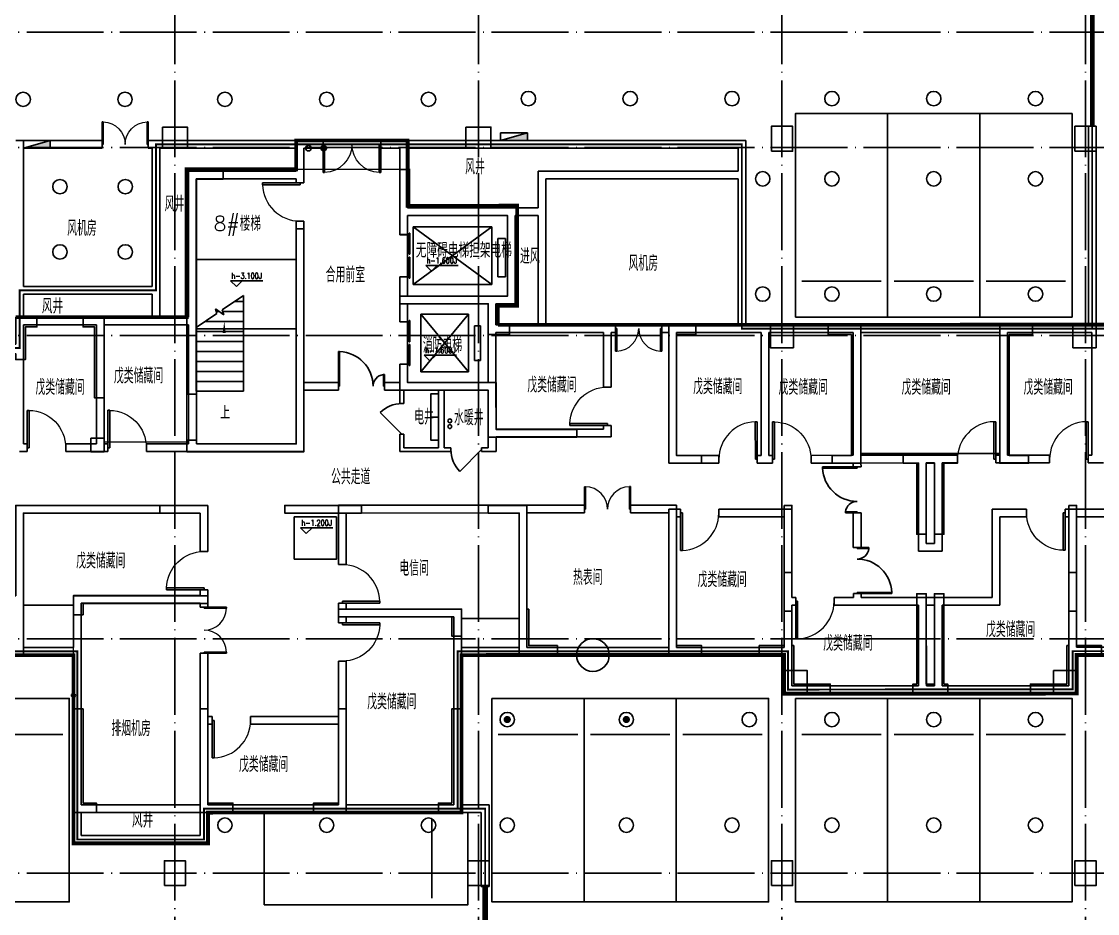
# Model space of a CAD drawing. Extents: x -23309 to 303886, y -33091 to 154511.
# Drawn here: x 40607 to 68613, y 44150 to 67377 of the extents above; entities that cross this region are included whole.
import ezdxf

# ---------------------------------------------------------------- set-up
doc = ezdxf.new("R2010")
doc.units = 0
doc.header["$LTSCALE"] = 1000
doc.header["$MEASUREMENT"] = 0
for name, pattern in [('CONTINOUS', [0]), ('DASH', [0.35, 0.25, -0.1]), ('DOTE', [2.42, 2, -0.2, 0.02, -0.2])]:
    doc.linetypes.add(name, pattern=pattern)
for name, color, linetype in [('COLUMN', 9, 'Continuous'), ('DIM_ELEV', 3, 'Continuous'), ('DIM_SYMB', 3, 'Continuous'), ('DOTE', 1, 'Continuous'), ('EQUIP_喷淋', 7, 'Continuous'), ('EQUIP_消火栓', 1, 'Continuous'), ('EVTR', 2, 'Continuous'), ('Pipe-中', 3, 'Continuous'), ('Pipe-高', 91, 'Continuous'), ('PUB_TEXT', 210, 'Continuous'), ('STAIR', 51, 'Continuous'), ('VPIPE-消防', 1, 'Continuous'), ('WALL', 9, 'Continuous'), ('WINDOW', 4, 'Continuous'), ('下喷', 7, 'Continuous'), ('主楼车库高差线', 6, 'Continuous'), ('住宅楼', 2, 'Continuous'), ('剪力墙闭合区域', 6, 'Continuous'), ('喷淋', 6, 'Continuous'), ('普通机动车位', 135, 'Continuous'), ('暖通', 4, 'Continuous'), ('机动车位车档', 201, 'Continuous'), ('电气', 3, 'Continuous'), ('防火分区', 7, 'Continuous'), ('防火卷帘', 1, 'Continuous'), ('集水坑', 42, 'CONTINOUS')]:
    doc.layers.add(name, color=color, linetype=linetype)
doc.styles.add('_TCH_DIM', font='SIMPLEX', dxfattribs={"bigfont": 'GBCBIG'})
doc.styles.add('_TCH_WINDOW', font='SIMPLEX', dxfattribs={"height": 3.5, "bigfont": 'GBCBIG'})
doc.styles.add('HNSJY', font='simplex.shx', dxfattribs={"width": 0.8, "bigfont": 'gbcbig.shx'})

# ---------------------------------------------------------------- blocks, each defined once
blk = doc.blocks.new('$DorLib2D$00000002')
for p, q in [((-0.5, 0), (-0.5, 0.4875)), ((-0.475, 0.4875), (-0.5, 0.4875)), ((-0.475, 0), (-0.475, 0.4875)), ((0.475, 0), (0.475, 0.4875)), ((0.475, 0.4875), (0.5, 0.4875)), ((0.5, 0), (0.5, 0.4875)), ((-0.5, 0), (-0.475, 0)), ((0.5, 0), (0.475, 0))]:
    blk.add_line(p, q)
at = {"lineweight": 13}
for centre, start, end in [((-0.4875, 0), 0, 88.53072), ((0.4875, 0), 91.46928, 180)]:
    blk.add_arc(centre, 0.4875, start, end, dxfattribs=at)
blk = doc.blocks.new('$DorLib2D$00000001')
for p, q in [((0.45, 0.975), (0.5, 0.975)), ((0.45, 0), (0.45, 0.975)), ((0.5, 0), (0.5, 0.975)), ((0.5, 0), (0.45, 0))]:
    blk.add_line(p, q)
at = {"lineweight": 13}
blk.add_arc((0.475, 0), 0.975, 91.4693, 180, dxfattribs=at)
blk = doc.blocks.new('$DorLib2D$00000127')
at = {"color": 0, "linetype": 'Continuous'}
for p, q in [((-0.033, 0.795), (-0.533, 0.795)), ((-0.533, 0.795), (-0.533, 0.69)), ((-0.033, 0.795), (-0.033, 0.69)), ((0.033, 0.795), (0.033, 0.69)), ((0.533, 0.795), (0.033, 0.795)), ((0.533, 0.795), (0.533, 0.69)), ((-0.033, 0.69), (-0.533, 0.69)), ((0.533, 0.69), (0.033, 0.69)), ((0.5, 0.5), (-0.5, 0.5))]:
    blk.add_line(p, q, dxfattribs=at)
blk = doc.blocks.new('$DorLib2D$00000225')
at = {"color": 0}
for p, q in [((0.475, -0.001), (0.475, 0.752)), ((0.475, 0.752), (0.5, 0.752)), ((0.5, -0.001), (0.5, 0.752)), ((-0.5, 0), (-0.5, 0.252)), ((-0.475, 0.252), (-0.5, 0.252)), ((-0.475, 0), (-0.475, 0.252)), ((-0.475, 0), (-0.5, 0)), ((0.475, -0.001), (0.5, -0.001))]:
    blk.add_line(p, q, dxfattribs=at)
for centre, radius, start, end in [((0.505, -0.002), 0.755, 92.2493, 179.7238), ((-0.501, 0.003), 0.251, 359.7899, 84.0974)]:
    blk.add_arc(centre, radius, start, end, dxfattribs=at)
blk = doc.blocks.new('$DorLib2D$00000114')
at = {"color": 0}
blk.add_line((0.5, 0), (-0.207, 0.707), dxfattribs=at)
blk.add_arc((0.5, 0), 1, 135, 180, dxfattribs=at)
blk = doc.blocks.new('sdfasgsdfhgfsdh')
at = {"layer": 'STAIR'}
for p, q in [((529292, 112308), (528737, 111932)), ((529292, 109812), (529292, 112308)), ((529062, 112152), (529292, 112152)), ((528605, 111842), (528067, 111476)), ((528782, 111804), (528564, 111961)), ((528564, 111961), (528605, 111842)), ((528588, 111892), (528660, 111892)), ((528737, 111932), (528782, 111804)), ((528751, 111892), (529292, 111892)), ((528067, 109812), (528067, 111476)), ((528297, 111632), (529292, 111632)), ((528067, 111372), (529292, 111372)), ((528067, 111112), (529292, 111112)), ((528067, 110852), (529292, 110852)), ((528067, 110592), (529292, 110592)), ((528067, 110332), (529292, 110332)), ((528067, 110072), (529292, 110072)), ((528067, 109812), (529292, 109812)), ((529242, 109812), (529292, 109812))]:
    blk.add_line(p, q, dxfattribs=at)
blk = doc.blocks.new('$DorLib2D$00000213')
at = {"color": 0, "linetype": 'DASH', "const_width": 0.02}
blk.add_lwpolyline([(0.5, 0), (-0.5, 0)], dxfattribs=at)
blk = doc.blocks.new('7#住宅楼')
at = {"layer": '住宅楼', "ltscale": 2, "const_width": 100}
for points in [[(32393578, -2917477), (32393578, -2917477), (32393578, -2916977), (32394078, -2916976), (32394078, -2914376), (32391228, -2914377), (32391227, -2912676), (32388327, -2912676), (32388328, -2913427), (32385478, -2913428), (32385478, -2917278), (32381028, -2917279)], [(32373730, -2926080), (32382530, -2926078), (32382530, -2930978), (32386031, -2930978), (32386031, -2930178), (32392630, -2930177), (32392630, -2926077), (32401030, -2926075), (32401029, -2927081), (32408640, -2927079), (32408640, -2926074), (32416840, -2926074)], [(32416938, -2917473), (32393578, -2917477), (32393578, -2917477)]]:
    blk.add_lwpolyline(points, dxfattribs=at)
blk = doc.blocks.new('hdfjfkjlkjlgh')
at = {"layer": '普通机动车位'}
blk.add_lwpolyline([(22002093, -3456003), (22004493, -3456003), (22004493, -3461303), (22002093, -3461303)], close=True, dxfattribs=at)
at = {"layer": '机动车位车档'}
blk.add_line((22004326, -3456940), (22002260, -3456940), dxfattribs=at)
blk = doc.blocks.new('第二防火分区')
at = {"layer": '防火分区', "color": 6, "ltscale": 5, "const_width": 50}
for points in [[(32393246, -2943605), (32393246, -2930077), (32392530, -2930077), (32392530, -2925978), (32394228, -2925978), (32394228, -2925978), (32401127, -2925978), (32401130, -2926975), (32408540, -2926966), (32408540, -2925975), (32415438, -2925978)], [(32417038, -2917578), (32409046, -2917578), (32409046, -2874175)]]:
    blk.add_lwpolyline(points, dxfattribs=at)
blk = doc.blocks.new('第三防火分区')
at = {"layer": '防火分区', "const_width": 50}
blk.add_lwpolyline([(32369097, -2926980), (32373628, -2926980), (32373628, -2925978), (32382629, -2925980), (32382629, -2930879), (32385929, -2930879), (32385929, -2930078), (32393246, -2930077), (32393246, -2948906), (32409047, -2948906), (32409047, -2943506), (32440472, -2943506), (32440472, -2941606), (32452972, -2941606), (32452972, -2943306), (32452122, -2943306), (32452122, -2945606), (32452972, -2945606), (32452972, -2949256), (32482072, -2949256)], dxfattribs=at)
blk = doc.blocks.new('第一防火分区')
at = {"layer": '防火分区', "color": 3, "ltscale": 5, "const_width": 50}
blk.add_lwpolyline([(32361222, -2923806), (32369729, -2923806), (32369729, -2919880), (32371028, -2919880), (32371028, -2917578), (32374028, -2917580), (32374028, -2918078), (32381127, -2918078), (32381127, -2916578), (32384678, -2916578), (32384678, -2912778), (32399927, -2912778), (32399928, -2917576), (32402928, -2917575), (32402928, -2917578), (32406738, -2917578), (32406738, -2917578), (32409046, -2917578), (32409046, -2874175)], dxfattribs=at)
blk = doc.blocks.new('$TwtSys$00000125')
blk.add_circle((0, 0, 0), 1)
blk = doc.blocks.new('$TwtSys$00000128')
at = {"const_width": 0.5, "elevation": 0}
blk.add_lwpolyline([(0.25, 0, 1), (-0.25, 0, 1)], format="xyb", close=True, dxfattribs=at)
blk.add_circle((0, 0, 0), 1)
blk = doc.blocks.new('$TwtSys$00000434')
for p, q in [((-0.5, 0.5), (-0.5, -0.5)), ((-0.5, -0.5), (0.5, 0.5)), ((0.5, 0.5), (-0.5, 0.5)), ((0.5, -0.5), (0.5, 0.5)), ((-0.5, -0.5), (0.5, -0.5))]:
    blk.add_line(p, q)
blk.add_solid([(0.5, -0.5), (0.5, 0.5), (-0.5, -0.5)])
blk = doc.blocks.new('主楼各辅助点位')
at = {"layer": '喷淋'}
blk.add_circle((524868, 101894), 50, dxfattribs=at)
blk = doc.blocks.new('始端箱-336kW')
at = {"layer": '电气'}
blk.add_lwpolyline([(0, 300), (0, -300), (-200, -300), (-200, 300)], close=True, dxfattribs=at)
blk = doc.blocks.new('始端箱-392kW')
at = {"layer": '电气'}
blk.add_lwpolyline([(0, 300), (0, -300), (-200, -300), (-200, 300)], close=True, dxfattribs=at)

msp = doc.modelspace()

# ---------------------------------------------------------------- linework, layer by layer
at = {"layer": 'COLUMN', "color": 3, "ltscale": 5}
for points in [[(44275, 64627.9), (44275, 64077.9), (44925, 64077.9), (44925, 64627.9)], [(52175, 64627.9), (52175, 64077.9), (52825, 64077.9), (52825, 64627.9)], [(60125, 64000.2), (60675, 64000.2), (60675, 64650.2), (60125, 64650.2)], [(68025, 64000.2), (68575, 64000.2), (68575, 64650.2), (68025, 64650.2)], [(60099.9, 59481.5), (60700, 59481.5), (60700, 58881.6), (60099.9, 58881.6)], [(67974.9, 59481.5), (68575, 59481.5), (68575, 58881.6), (67974.9, 58881.6)], [(42407.3, 56525.6), (42757.3, 56525.6), (42757.3, 56175.6), (42407.3, 56175.6)], [(60457.7, 50475.2), (61057.8, 50475.2), (61057.8, 49875.2), (60457.7, 49875.2)], [(67467.7, 50476.3), (68067.8, 50476.3), (68067.8, 49876.3), (67467.7, 49876.3)], [(44325, 44875.2), (44875, 44875.2), (44875, 45525.2), (44325, 45525.2)], [(52225, 44875.2), (52775, 44875.2), (52775, 45525.2), (52225, 45525.2)], [(60125, 44875.2), (60675, 44875.2), (60675, 45525.2), (60125, 45525.2)], [(68025, 44875.2), (68575, 44875.2), (68575, 45525.2), (68025, 45525.2)]]:
    msp.add_lwpolyline(points, close=True, dxfattribs=at)
at = {"layer": 'DIM_ELEV'}
for p, q in [((51278, 60877.6), (51128, 61027.6)), ((51128, 61027.6), (51968, 61027.6)), ((51278, 60877.6), (51428, 61027.6)), ((46198.4, 60478.3), (46048.4, 60628.3)), ((46048.4, 60628.3), (46888.4, 60628.3)), ((46198.4, 60478.3), (46348.4, 60628.3)), ((51237.7, 58539.2, -6.9), (51087.7, 58689.2, -6.9)), ((51087.7, 58689.2, -6.9), (51927.7, 58689.2, -6.9)), ((51237.7, 58539.2, -6.9), (51387.7, 58689.2, -6.9)), ((48020, 54045.6), (47870, 54195.6)), ((47870, 54195.6), (48710, 54195.6)), ((48020, 54045.6), (48170, 54195.6))]:
    msp.add_line(p, q, dxfattribs=at)
at = {"layer": 'DIM_SYMB'}
msp.add_lwpolyline([(45884.5, 57482.8, 0, 0, 0), (45884.5, 59567.6, 0, 80, 0), (45884.5, 59267.6, 0, 0, 0)], format="xyseb", dxfattribs=at)
at = {"layer": 'DOTE', "linetype": 'DOTE'}
for p, q in [((44600, 136025.4), (44600, -12369.1)), ((52500, 136025.4), (52500, -12369.1)), ((60400, 136025.4), (60400, -12369.1)), ((68300, 136025.4), (68300, -12369.1)), ((267803.3, 67100), (-4883.6, 67100)), ((267803.3, 64100), (-4883.6, 64100)), ((267803.3, 59200), (-4883.6, 59200)), ((267803.3, 51300), (-4883.6, 51300)), ((267803.3, 45200), (-4883.6, 45200))]:
    msp.add_line(p, q, dxfattribs=at)
at = {"layer": 'EVTR'}
for p, q in [((52851.2, 62029.1), (50801.3, 62028.8)), ((50801.3, 62028.8), (50801.5, 60528.8)), ((50801.3, 62028.8), (52851.4, 60529.1)), ((52851.2, 62029.1), (50801.5, 60528.8)), ((52851.2, 62029.1), (52851.4, 60529.1)), ((53201.2, 61729.2), (53001.2, 61729.2)), ((53001.2, 61729.2), (53001.4, 60729.2)), ((53201.4, 60729.2), (53201.2, 61729.2)), ((50801.5, 60528.8), (52851.4, 60529.1)), ((53001.4, 60729.2), (53201.4, 60729.2)), ((51001.6, 59753.8, -6.9), (52241.6, 59754, -6.9)), ((51001.9, 58253.8, -6.9), (51001.6, 59753.8, -6.9)), ((52241.9, 58254, -6.9), (51001.6, 59753.8, -6.9)), ((51001.9, 58253.8, -6.9), (52241.6, 59754, -6.9)), ((52241.6, 59754, -6.9), (52241.9, 58254, -6.9)), ((52396.8, 58554.1, -6.9), (52396.7, 59454.1, -6.9)), ((52396.7, 59454.1, -6.9), (52551.7, 59454.1, -6.9)), ((52551.7, 59454.1, -6.9), (52551.8, 58554.1, -6.9)), ((52551.8, 58554.1, -6.9), (52396.8, 58554.1, -6.9)), ((52241.9, 58254, -6.9), (51001.9, 58253.8, -6.9))]:
    msp.add_line(p, q, dxfattribs=at)
at = {"layer": 'Pipe-中', "color": 3, "linetype": 'Continuous'}
msp.add_circle((51755.8, 56979.2), 50, dxfattribs=at)
at = {"layer": 'Pipe-高', "linetype": 'Continuous'}
msp.add_circle((51755.8, 56829.2), 50, dxfattribs=at)
at = {"layer": 'VPIPE-消防', "color": 14}
for centre in [(48075.8, 64078.4), (48473.2, 64078.2)]:
    msp.add_circle(centre, 70, dxfattribs=at)
at = {"layer": 'WALL'}
for p, q in [((68575, 64650.2), (68375, 64650.2)), ((68375, 64650.2), (68375, 59477.8)), ((68575, 59477.8), (68575, 64650.2)), ((42705.9, 64277.5), (40455.9, 64277.2)), ((42706, 64077.5), (42705.9, 64277.5)), ((44105.9, 64277.8), (43905.9, 64277.7)), ((43905.9, 64277.7), (43906, 64077.7)), ((47855.9, 64278.3), (44105.9, 64277.8)), ((48456, 64278.4), (47855.9, 64278.3)), ((48456, 64078.4), (48456, 64278.4)), ((50555.9, 64278.8), (49956, 64278.7)), ((49956, 64278.7), (49956, 64078.7)), ((59455.9, 64280.2), (50555.9, 64278.8)), ((59456.1, 63380.2), (59455.9, 64280.2)), ((40656, 64077.2), (42706, 64077.5)), ((40656.5, 60477.2), (40656, 64077.2)), ((43906, 64077.7), (44006, 64077.7)), ((44006.5, 60477.7), (44006, 64077.7)), ((47756, 64078.3), (44206, 64077.8)), ((44206.5, 60377.8), (44206, 64077.8)), ((47756, 63478.3), (47756, 64078.3)), ((47956, 64078.4), (48456, 64078.4)), ((47956.1, 63378.4), (47956, 64078.4)), ((49956, 64078.7), (50456, 64078.8)), ((50456, 64078.8), (50456.2, 62428.8)), ((59256, 64080.1), (50656, 64078.8)), ((50656, 64078.8), (50656.2, 62528.8)), ((59256, 63480.1), (59256, 64080.1)), ((47756, 63478.3), (44956, 63477.9)), ((44956, 63477.9), (44956.6, 59677.9)), ((47956.1, 63178.4), (47956.1, 63378.4)), ((59256, 63480.1), (54056, 63479.3)), ((54056.2, 62529.3), (54056, 63479.3)), ((59456.7, 59480.2), (59456.1, 63380.2)), ((47756.1, 63278.3), (45156.1, 63277.9)), ((45156.1, 63277.9), (45156.7, 59577.9)), ((47756.1, 63278.3), (47756.1, 63178.3)), ((47756.1, 63178.3), (47956.1, 63178.4)), ((59256.1, 63280.1), (54256.1, 63279.3)), ((54256.2, 62429.3), (54256.1, 63279.3)), ((59256.7, 59480.1), (59256.1, 63280.1)), ((53356.2, 62529.2), (50656.2, 62528.8)), ((54056.2, 62529.3), (53356.2, 62529.2)), ((47956.3, 62178.4), (47756.3, 62178.3)), ((47756.3, 62178.3), (47756.9, 57878.3)), ((47956.9, 57978.4), (47956.3, 62178.4)), ((50456.2, 62428.8), (50456.3, 61828.8)), ((53256.2, 62329.2), (50656.2, 62328.8)), ((50656.3, 61828.8), (50656.2, 62328.8)), ((53256.6, 60229.2), (53256.2, 62329.2)), ((54056.2, 62329.3), (53456.2, 62329.2)), ((53456.6, 60029.2), (53456.2, 62329.2)), ((54056.7, 59479.3), (54056.2, 62329.3)), ((54256.7, 59479.3), (54256.2, 62429.3)), ((50456.3, 61828.8), (50656.3, 61828.8)), ((50656.5, 60728.8), (50456.5, 60728.8)), ((50456.5, 60728.8), (50456.6, 60128.8)), ((50656.6, 60228.8), (50656.5, 60728.8)), ((44006.5, 60477.7), (40656.5, 60477.2)), ((44006.6, 60277.7), (40656.6, 60277.2)), ((40656.6, 59677.2), (40656.6, 60277.2)), ((44006.6, 59677.7), (44006.6, 60277.7)), ((44206.6, 59677.8), (44206.5, 60377.8)), ((50656.6, 60228.8), (52856.6, 60229.1)), ((52856.6, 60229.1), (53256.6, 60229.2)), ((50456.6, 60128.8), (50456.7, 59553.8)), ((50656.6, 60028.8), (52756.6, 60029.1)), ((50656.7, 59553.8), (50656.6, 60028.8)), ((52756.7, 59379.1), (52756.6, 60029.1)), ((52956.6, 60029.1), (53456.6, 60029.2)), ((52956.7, 59479.1), (52956.6, 60029.1)), ((42656.6, 59677.5), (40656.6, 59677.2)), ((44006.6, 59677.7), (42656.6, 59677.5)), ((44956.6, 59677.9), (44206.6, 59677.8)), ((42556.7, 59477.5), (40656.7, 59477.2)), ((40656.7, 59477.2), (40656.8, 58877.2)), ((42557.2, 56377.5), (42556.7, 59477.5)), ((44106.7, 59477.8), (42756.7, 59477.5)), ((42757.2, 56377.5), (42756.7, 59477.5)), ((44956.7, 59477.9), (44106.7, 59477.8)), ((44956.7, 59477.9), (44957.2, 56377.9)), ((45156.7, 59577.9), (45157.2, 56377.9)), ((50456.7, 59553.8), (50656.7, 59553.8)), ((52756.9, 57979.1), (52756.7, 59379.1)), ((54056.7, 59479.3), (52956.7, 59479.1)), ((55856.7, 59479.6), (54256.7, 59479.3)), ((56070.8, 59479.6), (55856.7, 59479.6)), ((56070.9, 59279.6), (56070.8, 59479.6)), ((57556.7, 59479.9), (57270.8, 59479.8)), ((57270.8, 59479.8), (57270.9, 59279.8)), ((59256.7, 59480.1), (57556.7, 59479.9)), ((59956.4, 59480.2), (59456.7, 59480.2)), ((62456.7, 59480.6), (59956.4, 59480.2)), ((62456.2, 59480.6), (66066.7, 59481.2)), ((68575, 59481.6), (66066.7, 59481.2)), ((70966.7, 59482), (68575, 59481.6)), ((54156.7, 59279.3), (52956.7, 59279.1)), ((52956.9, 57879.1), (52956.7, 59279.1)), ((55756.7, 59279.6), (54156.7, 59279.3)), ((55756.7, 59279.6), (55756.9, 57859.3)), ((55956.7, 59279.6), (56070.9, 59279.6)), ((55956.9, 57859.3), (55956.7, 59279.6)), ((57270.9, 59279.8), (57456.7, 59279.9)), ((57457.2, 55879.9), (57456.7, 59279.9)), ((59356.7, 59280.2), (57656.7, 59279.9)), ((57657.2, 56079.9), (57656.7, 59279.9)), ((59856.5, 59280.2), (59356.7, 59280.2)), ((59857, 56080.2), (59856.5, 59280.2)), ((62256.7, 59280.6), (60056.5, 59280.3)), ((60057, 56080.3), (60056.5, 59280.3)), ((62256.7, 59280.6), (62257.2, 56080.6)), ((62456.7, 59280.6), (66066.7, 59281.2)), ((62456.7, 59280.6), (62457.2, 56080.6)), ((66067.2, 56081.2), (66066.7, 59281.2)), ((68467, 59281.6), (66266.7, 59281.2)), ((66267.2, 56081.2), (66266.7, 59281.2)), ((68467.5, 56081.6), (68467, 59281.6)), ((40656.8, 58877.2), (40657.2, 56377.2)), ((50656.8, 58453.8), (50456.8, 58453.8)), ((50456.8, 58453.8), (50456.9, 57978.8)), ((50656.9, 57978.8), (50656.8, 58453.8)), ((48857.2, 57978.5), (47956.9, 57978.4)), ((48857.3, 57778.5), (48857.2, 57978.5)), ((50456.9, 57978.8), (50057.2, 57978.7)), ((50057.2, 57978.7), (50057.3, 57778.7)), ((50656.9, 57978.8), (51606.9, 57978.9)), ((51606.9, 57978.9), (52756.9, 57979.1)), ((47757.2, 56378.3), (47756.9, 57878.3)), ((47956.9, 57778.4), (48857.3, 57778.5)), ((47957.2, 56178.4), (47956.9, 57778.4)), ((50057.3, 57778.7), (50456.9, 57778.8)), ((50456.9, 57778.8), (50457, 57428.7)), ((50556.9, 57778.8), (51456.9, 57778.9)), ((50557, 57428.8), (50556.9, 57778.8)), ((51456.9, 57778.9), (51457.2, 56278.9)), ((51606.9, 57778.9), (52756.9, 57779.1)), ((51606.9, 57778.9), (51607.2, 56278.9)), ((52757.1, 56659.1), (52756.9, 57779.1)), ((52957.1, 56759.1), (52956.9, 57879.1)), ((55756.9, 57859.3), (55956.9, 57859.3)), ((50457, 57428.7), (50557, 57428.8)), ((55957.1, 56859.3), (55757.1, 56859.3)), ((55757.1, 56859.3), (55757.1, 56759.6)), ((55957.1, 56559.6), (55957.1, 56859.3)), ((50557.1, 56628.8), (50457.1, 56628.7)), ((50457.1, 56628.7), (50457.2, 56178.8)), ((50557.2, 56278.8), (50557.1, 56628.8)), ((52757.2, 56279.1), (52757.1, 56659.1)), ((55757.1, 56759.6), (52957.1, 56759.1)), ((40757.2, 56377.2), (40657.2, 56377.2)), ((40757.2, 56177.2), (40757.2, 56377.2)), ((42557.2, 56377.5), (41757.2, 56377.4)), ((41757.2, 56377.4), (41757.2, 56177.4)), ((42857.2, 56377.6), (42757.2, 56377.5)), ((42857.2, 56177.6), (42857.2, 56377.6)), ((44957.2, 56377.9), (43857.2, 56377.7)), ((43857.2, 56377.7), (43857.2, 56177.7)), ((45157.2, 56377.9), (47757.2, 56378.3)), ((55957.1, 56559.6), (52957.1, 56559.1)), ((52957.2, 56179.1), (52957.1, 56559.1)), ((40557.2, 56177.2), (40757.2, 56177.2)), ((41757.2, 56177.4), (42657.2, 56177.5)), ((42657.2, 56177.5), (42857.2, 56177.6)), ((43857.2, 56177.7), (45057.2, 56177.9)), ((45057.2, 56177.9), (47957.2, 56178.4)), ((50457.2, 56178.8), (51607.2, 56178.9)), ((50557.2, 56278.8), (51457.2, 56278.9)), ((51782.2, 56279), (51607.2, 56278.9)), ((51607.2, 56178.9), (51782.2, 56179)), ((51782.2, 56179), (51782.2, 56279)), ((52757.2, 56279.1), (52582.2, 56279.1)), ((52582.2, 56279.1), (52582.2, 56179.1)), ((52582.2, 56179.1), (52957.2, 56179.1)), ((58757, 56080.1), (57657.2, 56079.9)), ((58757, 55880.1), (58757, 56080.1)), ((59857, 56080.2), (59757, 56080.2)), ((59757, 56080.2), (59757, 55880.2)), ((60157, 56080.3), (60057, 56080.3)), ((60157, 55880.3), (60157, 56080.3)), ((62257.2, 56080.6), (61157, 56080.4)), ((61157, 56080.4), (61157, 55880.4)), ((62457.2, 56080.6), (64057.2, 56080.9)), ((64057.2, 56080.9), (64467.2, 56081)), ((64967.2, 56081), (64467.2, 56081)), ((64967.2, 55881), (64967.2, 56081)), ((66067.2, 56081.2), (65967.2, 56081.2)), ((65967.2, 56081.2), (65967.2, 55881.2)), ((67367.5, 56081.4), (66267.2, 56081.2)), ((67367.5, 55881.4), (67367.5, 56081.4)), ((68467.5, 56081.6), (68367.5, 56081.6)), ((68367.5, 56081.6), (68367.5, 55881.6)), ((57457.2, 55879.9), (58757, 55880.1)), ((59757, 55880.2), (59957, 55880.2)), ((59957, 55880.2), (60157, 55880.3)), ((61157, 55880.4), (62257.2, 55880.6)), ((62257.2, 55880.6), (62257.3, 55780.6)), ((62257.3, 55780.6), (62457.3, 55780.6)), ((62457.2, 55880.6), (63957.2, 55880.9)), ((62457.3, 55780.6), (62457.2, 55880.6)), ((63957.2, 55880.9), (63957.6, 53580.9)), ((64157.2, 55880.9), (64157.6, 53780.9)), ((64157.2, 55880.9), (64367.2, 55880.9)), ((64367.2, 55880.9), (64367.6, 53780.9)), ((64567.2, 55881), (64567.6, 53581)), ((64567.2, 55881), (64967.2, 55881)), ((65967.2, 55881.2), (66167.2, 55881.2)), ((66167.2, 55881.2), (67367.5, 55881.4)), ((68367.5, 55881.6), (68567.5, 55881.6)), ((68567.5, 55881.6), (68767.5, 55881.6)), ((40457.4, 54777.2), (45457.4, 54778)), ((45457.6, 53578), (45457.4, 54778)), ((53657.4, 54779.3), (48857.4, 54778.5)), ((48857.4, 54778.5), (48857.7, 53233.5)), ((55257.9, 54779.5), (53657.4, 54779.3)), ((55257.9, 54579.5), (55257.9, 54779.5)), ((57657.4, 54779.9), (56457.9, 54779.7)), ((56457.9, 54779.7), (56457.9, 54579.7)), ((57657.4, 54679.9), (57657.4, 54779.9)), ((57757.4, 54679.9), (57657.4, 54679.9)), ((57757.5, 54479.9), (57757.4, 54679.9)), ((60657.4, 54680.4), (58757.4, 54680.1)), ((58757.4, 54680.1), (58757.5, 54480.1)), ((60657.4, 54680.4), (60657.8, 52380.4)), ((66767.4, 54681.8), (65867.4, 54681.7)), ((65867.8, 52381.2), (65867.4, 54681.7)), ((66767.5, 54481.8), (66767.4, 54681.8)), ((67967.4, 54682), (67767.4, 54682)), ((67767.4, 54682), (67767.5, 54482)), ((69767.4, 54682.3), (67967.4, 54682)), ((40657.4, 54577.2), (45257.4, 54577.9)), ((40657.5, 54477.2), (40657.4, 54577.2)), ((40658, 51077.2), (40657.5, 54477.2)), ((45257.4, 54577.9), (45257.6, 53577.9)), ((53557.4, 54579.2), (49057.4, 54578.5)), ((49057.7, 53233.5), (49057.4, 54578.5)), ((53558, 51079.2), (53557.4, 54579.2)), ((53757.4, 54579.3), (55257.9, 54579.5)), ((53758, 51079.3), (53757.4, 54579.3)), ((56457.9, 54579.7), (57457.4, 54579.9)), ((57458, 51079.9), (57457.4, 54579.9)), ((57657.5, 54479.9), (57757.5, 54479.9)), ((57658, 51079.9), (57657.5, 54479.9)), ((58757.5, 54480.1), (60457.5, 54480.3)), ((60457.5, 54480.3), (60457.8, 52280.3)), ((62457.4, 54580.6), (62257.4, 54580.6)), ((62257.4, 54580.6), (62257.6, 53680.6)), ((62457.6, 53680.6), (62457.4, 54580.6)), ((66067.5, 54481.7), (66767.5, 54481.8)), ((66067.8, 52181.2), (66067.5, 54481.7)), ((67767.5, 54482), (67867.5, 54482)), ((67867.5, 54482), (67868, 50981.5)), ((68067.5, 54482), (69767.5, 54482.3)), ((68067.5, 54482), (68068, 51081.5)), ((64367.6, 53780.9), (64157.6, 53780.9)), ((45257.6, 53577.9), (45457.6, 53578)), ((62257.6, 53680.6), (62457.6, 53680.6)), ((64567.6, 53581), (63957.6, 53580.9)), ((48857.7, 53233.5), (49057.7, 53233.5)), ((45257.8, 52427.9), (41957.8, 52427.4)), ((41958, 51077.4), (41957.8, 52427.4)), ((45457.8, 52578), (45257.8, 52577.9)), ((45257.8, 52577.9), (45257.8, 52427.9)), ((45457.8, 52328), (45457.8, 52578)), ((60757.8, 52380.4), (60657.8, 52380.4)), ((60757.8, 52180.4), (60757.8, 52380.4)), ((62257.8, 52380.6), (61757.8, 52380.5)), ((61757.8, 52380.5), (61757.8, 52180.5)), ((62457.8, 52480.6), (62257.8, 52480.6)), ((62257.8, 52480.6), (62257.8, 52380.6)), ((62457.8, 52380.6), (62457.8, 52480.6)), ((64057.8, 52380.9), (62457.8, 52380.6)), ((64467.8, 52381), (64057.8, 52380.9)), ((65867.8, 52381.2), (64467.8, 52381)), ((45257.8, 52227.9), (42157.8, 52227.4)), ((42158, 50977.4), (42157.8, 52227.4)), ((45257.8, 52227.9), (45257.8, 52127.4)), ((45257.8, 52127.4), (45457.8, 52127.5)), ((45457.8, 52127.5), (45457.8, 52328)), ((49057.8, 52233.5), (48857.8, 52233.5)), ((48857.8, 52233.5), (48857.9, 51978.5)), ((49057.8, 52078.5), (49057.8, 52233.5)), ((60457.8, 52280.3), (60458, 51080.3)), ((60657.8, 52180.4), (60757.8, 52180.4)), ((60657.8, 52180.4), (60658, 50980.4)), ((61757.8, 52180.5), (62357.8, 52180.6)), ((63957.8, 52180.9), (62357.8, 52180.6)), ((63957.8, 52180.9), (63958.2, 50080.9)), ((64367.8, 52180.9), (64157.8, 52180.9)), ((64157.8, 52180.9), (64158.2, 50080.9)), ((64367.8, 52180.9), (64368.2, 50080.9)), ((66067.8, 52181.2), (64567.8, 52181)), ((64567.8, 52181), (64568.2, 50081)), ((48857.9, 51978.5), (48857.9, 51720.6)), ((52057.8, 52079), (49057.8, 52078.5)), ((51857.9, 51879), (49057.9, 51878.5)), ((49057.9, 51720.6), (49057.9, 51878.5)), ((51858, 50979), (51857.9, 51879)), ((52058, 51079), (52057.8, 52079)), ((48857.9, 51720.6), (49057.9, 51720.6)), ((41958, 51077.4), (40658, 51077.2)), ((42158.6, 46977.4), (42158, 50977.4)), ((51858.6, 46979), (51858, 50979)), ((53558, 51079.2), (52058, 51079)), ((57458, 51079.9), (53758, 51079.3)), ((60458, 51080.3), (57658, 51079.9)), ((60658, 50980.4), (60658.2, 50080.4)), ((67868, 50981.5), (67868.2, 50081.5)), ((70868, 51082), (68068, 51081.5)), ((41958, 50877.4), (40558, 50877.2)), ((41958.7, 46777.4), (41958, 50877.4)), ((45458, 50927.5), (45258, 50927.4)), ((45258, 50927.4), (45258.3, 49177.9)), ((45458.3, 49278), (45458, 50927.5)), ((49058.1, 50720.6), (48858.1, 50720.6)), ((48858.1, 50720.6), (48858.3, 49278.5)), ((49058.3, 49178.5), (49058.1, 50720.6)), ((53658, 50879.3), (52058, 50879)), ((52058.7, 46779), (52058, 50879)), ((57558, 50879.9), (53658, 50879.3)), ((60458, 50880.3), (57558, 50879.9)), ((60458, 50880.3), (60458.2, 49880.3)), ((70968, 50882), (68068, 50881.5)), ((68068, 50881.5), (68068.2, 49881.5)), ((64058.2, 49880.9), (60458.2, 49880.3)), ((63958.2, 50080.9), (60658.2, 50080.4)), ((64468.2, 49881), (64058.2, 49880.9)), ((64368.2, 50080.9), (64158.2, 50080.9)), ((68068.2, 49881.5), (64468.2, 49881)), ((67868.2, 50081.5), (64568.2, 50081)), ((45258.3, 49177.9), (45258.6, 46977.9)), ((45567.8, 49278), (45458.3, 49278)), ((45458.3, 49078), (45567.8, 49078)), ((45458.3, 49078), (45458.6, 46978)), ((45567.8, 49078), (45567.8, 49278)), ((48858.3, 49278.5), (46567.8, 49278.1)), ((46567.8, 49278.1), (46567.8, 49078.1)), ((46567.8, 49078.1), (48858.3, 49078.5)), ((48858.3, 49078.5), (48858.6, 46978.5)), ((49058.3, 49178.5), (49058.6, 46978.5)), ((45358.7, 46778), (41958.7, 46777.4)), ((41958.8, 45977.4), (41958.7, 46777.4)), ((45258.6, 46977.9), (42158.6, 46977.4)), ((42158.8, 46177.4), (42158.7, 46777.4)), ((45259.3, 46177.9), (45259.2, 46777.9)), ((48958.7, 46778.5), (45358.7, 46778)), ((48858.6, 46978.5), (45458.6, 46978)), ((45459.3, 45978), (45459.2, 46778)), ((52058.7, 46779), (48958.7, 46778.5)), ((51858.6, 46979), (49058.6, 46978.5)), ((52056.1, 46979), (52774.9, 46979)), ((52056.1, 46779), (52574.9, 46779)), ((52574.9, 46779), (52574.9, 44850.2)), ((52774.9, 44850.2), (52774.9, 46979)), ((41958.8, 45977.4), (45459.3, 45978)), ((42158.8, 46177.4), (45259.3, 46177.9)), ((52574.9, 44850.2), (52774.9, 44850.2))]:
    msp.add_line(p, q, dxfattribs=at)
at = {"layer": '主楼车库高差线', "linetype": 'ByBlock', "ltscale": 2, "const_width": 40}
for points in [[(75764.4, 59475.5), (66066.3, 59479.2), (66066.3, 56129.2), (62455.3, 56129.2), (62456.2, 59479.2), (57455.8, 59479.2), (53005.8, 59479.2), (53005.8, 59979.2), (53505.8, 59979.2), (53505.8, 62579.2), (50705.8, 62579.2), (50705.8, 63529.2), (44905.6, 63527.9), (44905.8, 56429.2), (42755.8, 56429.2), (42756.2, 59677.5), (40456.2, 59677.2)], [(33155.8, 50879.2), (40655.8, 50879.2), (40655.8, 52179.2), (41955.8, 52179.2), (41955.8, 46779.2), (52058.2, 46779), (52058.2, 51829.2), (53555.8, 51829.2), (53557.6, 50879.2), (60455.8, 50879.2), (60455.8, 49879.2), (68065.9, 49874.2), (68065.9, 50879.2), (74967.6, 50879.2)]]:
    msp.add_lwpolyline(points, dxfattribs=at)
at = {"layer": '剪力墙闭合区域', "linetype": 'ByBlock', "ltscale": 2}
for points in [[(44907.3, 57675.6), (44907.3, 63525.6), (45857.3, 63525.6), (45857.3, 63275.6), (45157.3, 63275.6), (45157.3, 57675.6)], [(45157.3, 56375.6), (47757.3, 56375.6), (47757.3, 61975.6), (47957.3, 61975.6), (47957.3, 56175.6), (44907.3, 56175.6), (44907.3, 56475.6), (45157.3, 56475.6)], [(39957.3, 58975.6), (40457.3, 58975.6), (40457.3, 59675.6), (41007.3, 59675.6), (41007.3, 59425.6), (40707.3, 59425.6), (40707.3, 58575.6), (40457.3, 58575.6), (40457.3, 58725.6), (39957.3, 58725.6)], [(42757.3, 57575.6), (42507.3, 57575.6), (42507.3, 59425.6), (42207.3, 59425.6), (42207.3, 59675.6), (42757.3, 59675.6)], [(57457.3, 55875.6), (57457.3, 59475.6), (58157.3, 59475.6), (58157.3, 59225.6), (57657.3, 59225.6), (57657.3, 56075.6), (58307.3, 56075.6), (58307.3, 55875.6)], [(61707.3, 55875.6), (61707.3, 56075.6), (62206.8, 56075.6), (62206.8, 59225.6), (61606.8, 59225.6), (61606.8, 59475.6), (62456.8, 59475.6), (62456.8, 55875.6)], [(66317.8, 56075.6), (66317.8, 59225.6), (66917.8, 59225.6), (66917.8, 59475.6), (66067.8, 59475.6), (66067.8, 55875.6), (66817.3, 55875.6), (66817.3, 56075.6)], [(55057.3, 56755.3), (55057.3, 56555.3), (52757.3, 56555.3), (52757.3, 57775.6), (50457.3, 57775.6), (50457.3, 58450.6), (50657.3, 58450.6), (50657.3, 57975.6), (52957.3, 57975.6), (52957.3, 56755.3)], [(64157.3, 54025.6), (63907.3, 54025.6), (63907.3, 55875.6), (63556.8, 55875.6), (63556.8, 56125.6), (64967.8, 56125.6), (64967.8, 55875.6), (64617.3, 55875.6), (64617.3, 54025.6), (64367.3, 54025.6), (64367.3, 55875.6), (64157.3, 55875.6)], [(49457.3, 54775.6), (49457.3, 54575.6), (47457.3, 54575.6), (47457.3, 54775.6)], [(53807.3, 52075.6), (53757.3, 52075.6), (53757.3, 54775.6), (52757.3, 54775.6), (52757.3, 54575.6), (53557.3, 54575.6), (53557.3, 50875.6), (54556.3, 50875.6), (54556.3, 51125.6), (53807.3, 51125.6)], [(57657.3, 54675.6), (57457.3, 54675.6), (57457.2, 50875.6), (58307.2, 50875.6), (58307.2, 51125.6), (57657.2, 51125.6)], [(60457.3, 54776.1), (60657.3, 54776.1), (60657.3, 53025.6), (60457.3, 53025.6)], [(67867.3, 54776.1), (68067.3, 54776.1), (68067.3, 53025.6), (67867.3, 53025.6)], [(42207.3, 51925.6), (41957.3, 51925.6), (41957.3, 52425.6), (45457.3, 52425.6), (45457.3, 52225.6), (42207.3, 52225.6)], [(48857.3, 51875.6), (48857.3, 52075.6), (52057.3, 52075.6), (52057.3, 51375.6), (51807.3, 51375.6), (51807.3, 51875.6)], [(60707.3, 51125.6), (60657.3, 51125.6), (60657.3, 52025.6), (60457.3, 52025.6), (60457.3, 51125.6), (59807.2, 51125.6), (59807.2, 50875.6), (60457.3, 50875.6), (60457.3, 49875.6), (61657.3, 49875.6), (61657.3, 50125.6), (60707.3, 50125.6)], [(67867.3, 51125.6), (67817.3, 51125.6), (67817.3, 50125.6), (66867.3, 50125.6), (66867.3, 49875.6), (68067.3, 49875.6), (68067.3, 50875.6), (68717.3, 50875.6), (68717.3, 51125.6), (68067.3, 51125.6), (68067.3, 52025.6), (67867.3, 52025.6)], [(41957.3, 49475.6), (42207.3, 49475.6), (42207.3, 47025.6), (42557.3, 47025.6), (42557.3, 46775.6), (41957.3, 46775.6)], [(45257.3, 49475.6), (45457.3, 49475.6), (45457.3, 47025.6), (46107.3, 47025.6), (46107.3, 46775.6), (45257.3, 46775.6)], [(48857.3, 49475.6), (49057.3, 49475.6), (49057.3, 46775.6), (48207.3, 46775.6), (48207.3, 47025.6), (48857.3, 47025.6)], [(51457.3, 46775.6), (51457.3, 47025.6), (51807.3, 47025.6), (51807.3, 49475.6), (52057.3, 49475.6), (52057.3, 46775.6)]]:
    msp.add_lwpolyline(points, close=True, dxfattribs=at)
for points in [[(50707.3, 62575.6), (53507.3, 62575.6), (53507.3, 59975.6), (53007.3, 59975.6), (53007.3, 59475.6), (53306.8, 59475.6), (53306.8, 59225.6), (52757.3, 59225.6), (52757.3, 60025.6), (50457.3, 60025.6), (50457.3, 60225.6), (53257.3, 60225.6), (53257.3, 62325.6), (50657.3, 62325.6), (50657.3, 61825.6), (50457.3, 61825.6), (50457.3, 63525.6), (50707.3, 63525.6), (50707.3, 62575.6)], [(40457.3, 52425.6), (40457.3, 54775.6), (44207.3, 54775.6), (44207.3, 54575.6), (40657.3, 54575.6), (40657.3, 50875.6), (39658.3, 50875.6), (39658.3, 51125.6), (40407.3, 51125.6), (40407.3, 52425.6), (40457.3, 52425.6), (40457.3, 52425.6)], [(63907.3, 50125.6), (63907.3, 52475.6), (64157.3, 52475.6), (64157.3, 50125.6), (64367.3, 50125.6), (64367.3, 52475.6), (64617.3, 52475.6), (64617.3, 50125.6), (64717.3, 50125.6), (64717.3, 49875.6), (63807.3, 49875.6), (63807.3, 50125.6), (63907.3, 50125.6)]]:
    msp.add_lwpolyline(points, dxfattribs=at)
at = {"layer": '暖通', "color": 1}
msp.add_circle((55479.8, 50879), 426.4, dxfattribs=at)
at = {"layer": '集水坑'}
for points in [[(47756.9, 61178.3), (47757.2, 59378.3), (45157.2, 59377.9), (45156.9, 61177.9)], [(48807.5, 54478.5), (48807.6, 53378.5), (47707.6, 53378.3), (47707.5, 54478.3)]]:
    msp.add_lwpolyline(points, close=True, dxfattribs=at)

# ---------------------------------------------------------------- block references
at = {"layer": 'EQUIP_喷淋', "xscale": -187.5, "yscale": 187.5, "zscale": 187.5, "rotation": 179.9999999998358}
for p in [(40649.7, 65350), (48549.7, 65350), (56449.7, 65369.8), (64349.7, 65369.8), (41606.7, 63077), (41606.7, 61377), (43306.7, 61377)]:
    msp.add_blockref('$TwtSys$00000125', p, dxfattribs=at)
at = {"layer": 'EQUIP_喷淋', "xscale": 187.5, "yscale": 187.5, "zscale": 187.5}
for name, p in [('$TwtSys$00000125', (64349.7, 63280.2)), ('$TwtSys$00000125', (64349.7, 60280.2)), ('$TwtSys$00000128', (53250, 49200.3)), ('$TwtSys$00000128', (56350, 49200.3)), ('$TwtSys$00000125', (64349.8, 49200.3)), ('$TwtSys$00000125', (48550.2, 46450.3)), ('$TwtSys$00000125', (56350, 46450.3)), ('$TwtSys$00000125', (64349.8, 46450.3))]:
    msp.add_blockref(name, p, dxfattribs=at)
at = {"layer": 'EQUIP_消火栓', "xscale": 700, "yscale": 200, "zscale": 700}
for p in [(53425, 64379.1), (41006, 64177.2)]:
    msp.add_blockref('$TwtSys$00000434', p, dxfattribs=at)
at = {"layer": 'STAIR'}
msp.add_blockref('sdfasgsdfhgfsdh', (-482910.3, -52064.8), dxfattribs=at)
at = {"layer": 'WINDOW'}
for name, p, xscale, yscale, zscale, rotation in [('$DorLib2D$00000002', (43305.9, 64177.6), -1200.000000000005, 1200.000000000003, 1200.000000000001, 0.009011147293787046), ('$DorLib2D$00000002', (49206, 64178.6), -1500.000000000003, 1500.000000000003, -1500.000000000003, 180.0090111473066), ('$DorLib2D$00000001', (47856.2, 62678.3), 999.9999999999995, 999.9999999999995, 999.9999999999995, 90.00901114731639), ('$DorLib2D$00000127', (50556.4, 61278.8), -1100, 199.9999999999995, -1100, 270.0090111472236), ('$DorLib2D$00000127', (50556.8, 59003.8), -1099.999999999998, 200, -1099.999999999998, 270.0090111474112), ('$DorLib2D$00000002', (56670.8, 59379.7), 1199.999999999997, 1199.999999999997, 1199.999999999997, 180.0090111473164), ('$DorLib2D$00000225', (49457.3, 57878.6), -1200, 1200, -1200, 0.009011147316408952), ('$DorLib2D$00000001', (55857, 57359.3), -999.9999999999995, 999.9999999999995, -999.9999999999995, 90.0090111473164), ('$DorLib2D$00000114', (50507.1, 57028.8), -800.0000000000001, 800.0000000000001, 800.0000000000001, 90.0090111473164), ('$DorLib2D$00000001', (41257.2, 56277.3), -999.9999999999995, 999.9999999999995, -999.9999999999995, 0.009011147316408952), ('$DorLib2D$00000001', (43357.2, 56277.6), -999.9999999999995, 999.9999999999995, -999.9999999999995, 0.009011147316408952), ('$DorLib2D$00000001', (59257, 55980.1), 999.9999999999993, 999.9999999999993, -999.9999999999995, 0.009011147316397699), ('$DorLib2D$00000001', (60657, 55980.4), -999.9999999999993, 999.9999999999995, 999.9999999999995, 0.009011147316408952), ('$DorLib2D$00000001', (65467.2, 55981.1), 999.9999999999995, 999.9999999999995, 999.9999999999995, 0.009011147316402074), ('$DorLib2D$00000001', (67867.5, 55981.5), 999.9999999999995, 999.9999999999995, 999.9999999999995, 0.009011147316402074), ('$DorLib2D$00000114', (52182.2, 56229), -799.9999999999981, 799.9999999999981, 800.0000000000001, 180.0090111473164), ('$DorLib2D$00000225', (62357.4, 55180.6), 1200, 1200, 1200, 90.00901114731639), ('$DorLib2D$00000002', (55857.9, 54679.6), 1200, 1200, -1200, 0.009011147261692158), ('$DorLib2D$00000001', (58257.4, 54580), 999.9999999999994, 999.9999999999994, 999.9999999999994, 180.009011147263), ('$DorLib2D$00000001', (67267.4, 54581.9), -999.999999999997, 999.9999999999974, 999.9999999999995, 180.0090111473164), ('$DorLib2D$00000001', (45357.7, 53078), -999.9999999999995, 999.9999999999995, 999.9999999999995, 90.0090111473164), ('$DorLib2D$00000225', (62357.7, 53080.6), 1200, 1200, -1200, 270.0090111473164), ('$DorLib2D$00000001', (48957.7, 52733.5), 1000, 1000, 1000, 270.0090111471582), ('$DorLib2D$00000002', (45357.9, 51527.5), 1200, 1200, 1200, 270.0090111473164), ('$DorLib2D$00000001', (61257.8, 52280.5), 999.9999999999994, 999.9999999999994, 999.9999999999994, 180.0090111472718), ('$DorLib2D$00000001', (48958, 51220.6), -999.9999999999981, 999.9999999999984, -999.9999999999981, 270.0090111472402), ('$DorLib2D$00000001', (46067.8, 49178.1), 999.999999999997, 999.999999999997, -999.9999999999995, 180.0090111473164)]:
    msp.add_blockref(name, p, dxfattribs=dict(at, xscale=xscale, yscale=yscale, zscale=zscale, rotation=rotation))
at = {"layer": '下喷', "xscale": 187.5, "zscale": 187.5}
for p, yscale in [((43299.7, 65350), 187.5), ((51199.7, 65350), 187.5), ((59099.7, 65369.8), 187.5), ((66999.7, 65369.8), 187.5), ((59899.7, 63280.2), 187.5), ((61699.7, 63280.2), 187.5), ((59899.7, 60280.2), 187.5), ((61699.7, 60280.2), 187.5), ((61699.8, 49200.3), 187.5), ((66999.7, 49200.3), -187.5), ((45900.2, 46450.3), 187.5), ((51200, 46450.3), -187.5), ((61699.8, 46450.3), 187.5), ((66999.7, 46450.3), -187.5)]:
    msp.add_blockref('$TwtSys$00000125', p, dxfattribs=dict(at, yscale=yscale))
at = {"layer": '下喷', "xscale": 187.5, "yscale": -187.5, "zscale": 187.5}
for p, rotation in [((45899.7, 65350), 359.9999999998358), ((53799.7, 65369.8), 359.9999999998358), ((61699.7, 65369.8), 359.9999999998358), ((66999.7, 63280.2), 359.9999999998358), ((43306.7, 63077), 359.9999999998358), ((66999.7, 60280.2), 359.9999999998358), ((59550, 49200.3), 359.9999847512937), ((53250.2, 46450.3), 359.9999847512937), ((59100, 46450.3), 359.9999847512937)]:
    msp.add_blockref('$TwtSys$00000125', p, dxfattribs=dict(at, rotation=rotation))
at = {"layer": '住宅楼'}
msp.add_blockref('7#住宅楼', (-32340571.5, 2976955.7), dxfattribs=at)
at = {"layer": '喷淋'}
msp.add_blockref('主楼各辅助点位', (-482910.3, -52064.8), dxfattribs=at)
at = {"layer": '普通机动车位', "xscale": -1, "rotation": 180}
for p in [(-21941342.9, -3396322.6), (-21936542.9, -3396322.6)]:
    msp.add_blockref('hdfjfkjlkjlgh', p, dxfattribs=at)
at = {"layer": '普通机动车位'}
for p, rotation in [((22067642.8, -3396322.6), 180), ((3508228, 22048871.1), 270)]:
    msp.add_blockref('hdfjfkjlkjlgh', p, dxfattribs=dict(at, rotation=rotation))
for p in [(-21962642.9, 3505753.2), (-21949242.9, 3505753.2), (-21944442.9, 3505753.2), (-21941342.9, 3505753.2), (-21936542.9, 3505753.2)]:
    msp.add_blockref('hdfjfkjlkjlgh', p, dxfattribs=at)
at = {"layer": '普通机动车位', "xscale": -1}
for p in [(22059742.9, 3505753.2), (22067642.9, 3505753.2)]:
    msp.add_blockref('hdfjfkjlkjlgh', p, dxfattribs=at)
at = {"layer": '电气'}
for name, p in [('始端箱-336kW', (51456.9, 57377.6)), ('始端箱-392kW', (51456.9, 56777.6))]:
    msp.add_blockref(name, p, dxfattribs=at)
at = {"layer": '防火分区'}
for name in ['第一防火分区', '第三防火分区']:
    msp.add_blockref(name, (-32340571.5, 2976955.7), dxfattribs=at)
at = {"layer": '防火分区', "ltscale": 2}
msp.add_blockref('第二防火分区', (-32340571.5, 2976955.7), dxfattribs=at)
at = {"layer": '防火卷帘'}
for p, xscale, yscale, zscale, rotation in [((68475, 67650.2), 6000, 6000, 6000, 90), ((52674.9, 41250.2), 7200, 7200, 7200, 270)]:
    msp.add_blockref('$DorLib2D$00000213', p, dxfattribs=dict(at, xscale=xscale, yscale=yscale, zscale=zscale, rotation=rotation))

# ---------------------------------------------------------------- texts
at = {"layer": 'PUB_TEXT', "style": 'HNSJY', "width": 0.8}
for s, p in [('风井', (52154.6, 63394.8)), ('风井', (44333, 62427.8)), ('风机房', (41795.1, 61795.8)), ('进风', (53582.3, 61067)), ('风机房', (56408.3, 60884.3)), ('合用前室', (48524.5, 60584.7)), ('戊类储藏间', (43013, 57952.8)), ('戊类储藏间', (40970.3, 57655)), ('戊类储藏间', (53773.5, 57717.2)), ('戊类储藏间', (58088.9, 57671.6)), ('戊类储藏间', (60312.8, 57655.5)), ('戊类储藏间', (63513.7, 57656)), ('戊类储藏间', (66689.2, 57656.5)), ('电井', (50828.9, 56883.1)), ('水暖井', (51865.2, 56863.9)), ('公共走道', (48664.4, 55323.8)), ('戊类储藏间', (42030, 53134.7)), ('电信间', (50441.1, 52942.6)), ('热表间', (54961.3, 52703.5)), ('戊类储藏间', (58203.7, 52646.5)), ('戊类储藏间', (65712, 51347.2)), ('戊类储藏间', (61475.5, 50989.9)), ('戊类储藏间', (49605.8, 49466.2)), ('排烟机房', (42946.5, 48768.8)), ('戊类储藏间', (46268.8, 47834.9))]:
    msp.add_text(s, height=400, rotation=0.00901, dxfattribs=at).set_placement(p)
at = {"layer": 'PUB_TEXT'}
for s, height, style, p in [('8#楼梯', 385.82, '_TCH_WINDOW', (45607.3, 61924.4)), ('无障碍电梯担架电梯', 385.82, '_TCH_WINDOW', (50869.9, 61226.8)), ('上', 337.6, '_TCH_DIM', (45780.3, 57027.8))]:
    msp.add_text(s, height=height, dxfattribs=dict(at, style=style)).set_placement(p)
at = {"layer": 'PUB_TEXT', "color": 0, "style": '_TCH_DIM', "width": 0.705882}
for s, p in [('h-1.600J', (51151, 61080.1)), ('h-3.100J', (46071.4, 60680.8)), ('h-1.600J', (51110.7, 58741.7, -6.9)), ('h-1.200J', (47893, 54248.1))]:
    msp.add_text(s, height=148.75, dxfattribs=at).set_placement(p)
at = {"layer": 'PUB_TEXT', "style": '_TCH_WINDOW'}
for p in [(41135.7, 59772.5), (43481.7, 46387.4)]:
    msp.add_text('风井', height=385.82, rotation=0.00901, dxfattribs=at).set_placement(p)
at = {"layer": 'PUB_TEXT', "style": 'HNSJY', "width": 0.8}
msp.add_text('消防电梯', height=400, dxfattribs=at).set_placement((51051.3, 58750.7))

doc.saveas('drawing.dxf')
